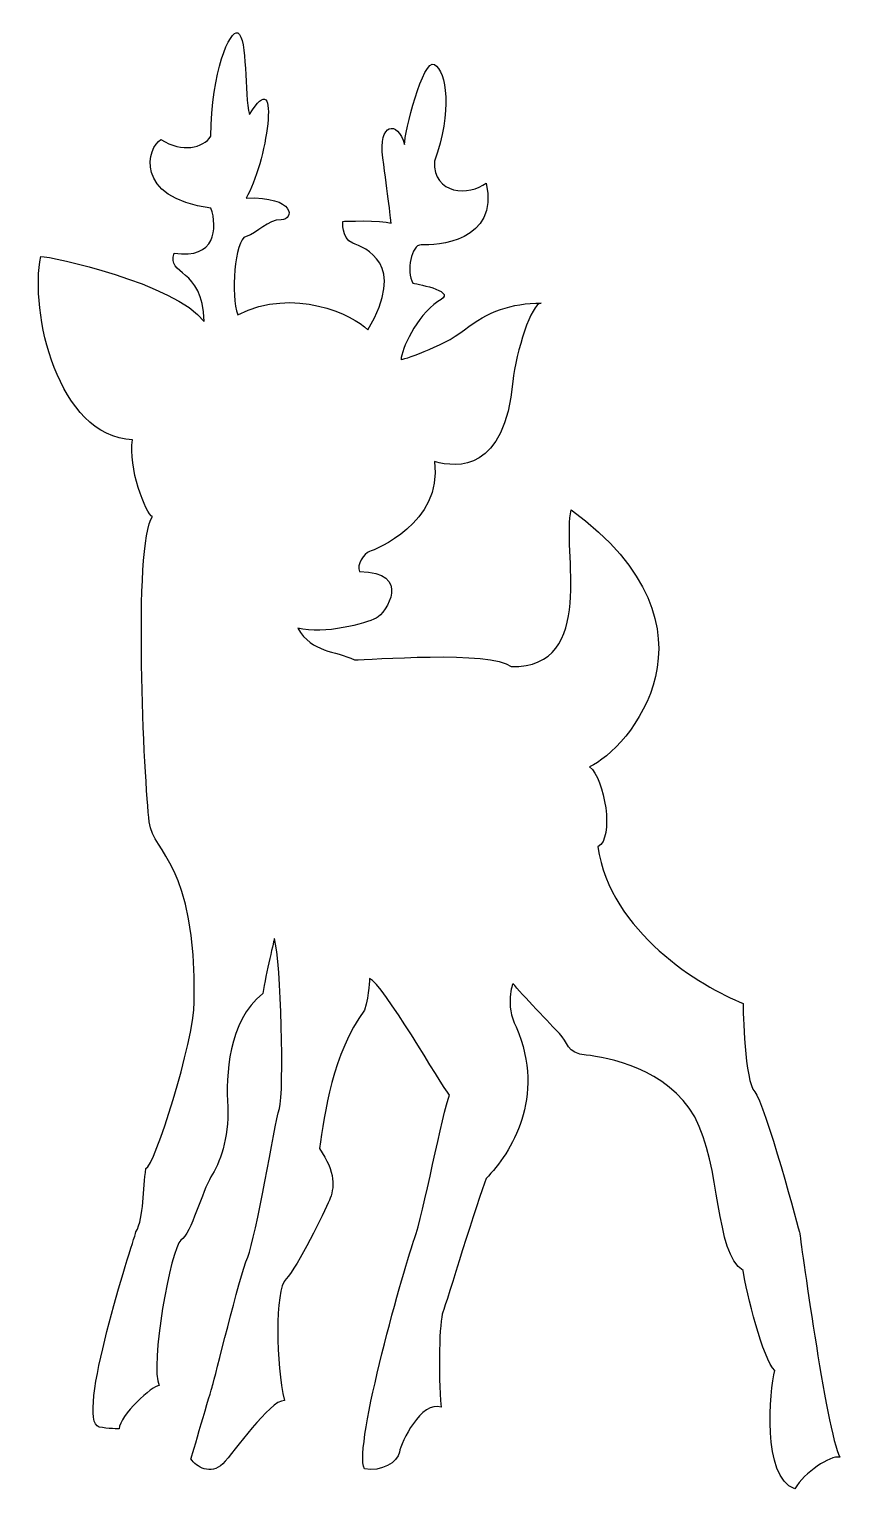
# Model space of a CAD drawing. Header units: centimetres. Extents: x -5.6 to 5.5, y -10 to 10.1.
import ezdxf

# ---------------------------------------------------------------- set-up
doc = ezdxf.new("R2010")
doc.units = ezdxf.units.CM
doc.header["$MEASUREMENT"] = 0
doc.layers.add('Camada 1', color=7, linetype='Continuous')

msp = doc.modelspace()

# ---------------------------------------------------------------- linework, layer by layer
at = {"layer": 'Camada 1'}
msp.add_open_spline([(-2.77379, 10.02632), (-2.87653, 10.07768), (-3.1414, 9.49795), (-3.1414, 8.60199), (-3.1414, 8.60199), (-3.25623, 8.44115), (-3.53187, 8.37225), (-3.83056, 8.55603), (-3.83056, 8.55603), (-4.01437, 8.46414), (-4.22114, 7.75199), (-3.1414, 7.61414), (-3.1414, 7.61414), (-3.04948, 7.33847), (-3.0725, 6.90196), (-3.64681, 6.99385), (-3.64681, 6.99385), (-3.76164, 6.67222), (-3.25623, 6.81007), (-3.23327, 6.05196), (-3.23327, 6.05196), (-3.64681, 6.58036), (-5.34684, 6.94792), (-5.48466, 6.94792), (-5.48466, 6.94792), (-5.64547, 6.18978), (-5.2549, 4.46679), (-4.22112, 4.42083), (-4.22112, 4.42083), (-4.29004, 4.05327), (-4.03737, 3.38702), (-3.94548, 3.36406), (-3.94548, 3.36406), (-4.22112, 2.99647), (-4.06036, -0.31166), (-3.99144, -0.84012), (-3.99144, -0.84012), (-3.93048, -1.30751), (-3.34816, -1.36847), (-3.37115, -3.32122), (-3.37115, -3.32122), (-3.37766, -3.87444), (-3.92252, -5.5956), (-4.0374, -5.61857), (-4.0374, -5.61857), (-4.08333, -5.89424), (-4.06031, -6.28476), (-4.1752, -6.49154), (-4.1752, -6.49154), (-4.22116, -6.65238), (-5.02525, -9.08758), (-4.68066, -9.17944), (-4.68066, -9.17944), (-4.5658, -9.20241), (-4.40496, -9.20241), (-4.40496, -9.20241), (-4.40496, -9.20241), (-4.40496, -9.01863), (-3.94551, -8.60511), (-3.85359, -8.60511), (-3.85359, -8.60511), (-3.99144, -8.35235), (-3.6928, -6.69834), (-3.55495, -6.60642), (-3.55495, -6.60642), (-3.4171, -6.5145), (-3.25631, -5.91715), (-3.14146, -5.7334), (-3.14146, -5.7334), (-3.02661, -5.54965), (-2.88873, -5.205), (-2.9117, -4.76852), (-2.9117, -4.76852), (-2.93467, -4.33204), (-2.9117, -3.59687), (-2.42926, -3.20634), (-2.42926, -3.20634), (-2.3833, -2.93067), (-2.26842, -2.44823), (-2.26842, -2.44823), (-2.26842, -2.44823), (-2.1765, -2.76986), (-2.13057, -4.56175), (-2.1995, -4.79149), (-2.1995, -4.79149), (-2.26842, -5.02125), (-2.52121, -6.56041), (-2.63604, -6.83611), (-2.63604, -6.83611), (-2.75087, -7.11183), (-3.09552, -8.53616), (-3.11848, -8.60509), (-3.11848, -8.60509), (-3.14147, -8.67399), (-3.41712, -9.6159), (-3.41712, -9.6159), (-3.41712, -9.6159), (-3.3482, -9.73078), (-3.14148, -9.84566), (-2.98064, -9.68482), (-2.98064, -9.68482), (-2.8198, -9.52398), (-2.33741, -8.8118), (-2.13064, -8.8118), (-2.13064, -8.8118), (-2.24547, -8.32936), (-2.26849, -7.29558), (-2.10767, -7.13477), (-2.10767, -7.13477), (-1.94683, -6.97396), (-1.57927, -6.21585), (-1.51035, -6.05501), (-1.51035, -6.05501), (-1.44143, -5.8942), (-1.41841, -5.66443), (-1.64815, -5.3428), (-1.64815, -5.3428), (-1.57928, -4.86039), (-1.4644, -4.03335), (-1.02791, -3.43605), (-1.02791, -3.43605), (-0.95899, -3.20629), (-0.95899, -2.99957), (-0.95899, -2.99957), (-0.95899, -2.99957), (-0.77518, -3.06847), (0.02886, -4.46989), (0.14374, -4.60771), (0.14374, -4.60771), (0.05182, -4.81443), (-0.22382, -6.28477), (-0.33867, -6.58341), (-0.33867, -6.58341), (-0.45352, -6.88205), (-1.18872, -9.45501), (-1.02791, -9.7537), (-1.02791, -9.7537), (-0.79815, -9.79963), (-0.56843, -9.66184), (-0.54547, -9.52396), (-0.54547, -9.52396), (-0.5225, -9.38611), (-0.24683, -8.81178), (0.02886, -8.9037), (0.02886, -8.9037), (-0.01707, -8.44422), (0.00589, -7.70911), (0.05183, -7.59422), (0.05183, -7.59422), (0.09779, -7.47934), (0.53427, -6.03199), (0.64915, -5.75632), (0.64915, -5.75632), (0.99372, -5.38876), (1.47618, -4.65364), (1.06267, -3.66579), (1.06267, -3.66579), (0.90183, -3.3671), (1.01671, -3.06847), (1.01671, -3.06847), (1.01671, -3.06847), (1.13159, -3.20629), (1.54511, -3.64277), (1.65999, -3.75766), (1.65999, -3.75766), (1.77487, -3.87255), (1.75185, -4.03336), (2.02758, -4.05632), (2.02758, -4.05632), (2.30328, -4.07931), (3.15322, -4.24007), (3.52084, -4.90632), (3.52084, -4.90632), (3.88845, -5.57259), (3.79654, -6.79018), (4.18709, -7.01989), (4.18709, -7.01989), (4.23302, -7.31853), (4.46273, -8.26044), (4.62357, -8.39829), (4.62357, -8.39829), (4.55465, -8.67399), (4.43982, -9.86858), (4.89927, -10.02939), (4.89927, -10.02939), (5.03709, -9.79963), (5.38166, -9.56994), (5.51951, -9.59291), (5.51951, -9.59291), (5.33576, -9.24829), (4.96814, -6.51446), (4.96814, -6.51446), (4.96814, -6.51446), (4.96814, -6.51446), (4.48575, -4.69958), (4.3479, -4.56173), (4.3479, -4.56173), (4.21005, -4.42388), (4.18709, -3.43603), (4.18709, -3.34412), (4.18709, -3.34412), (3.61273, -3.11441), (2.34924, -2.35632), (2.1884, -1.18467), (2.1884, -1.18467), (2.41811, -1.06979), (2.28026, -0.24265), (2.07352, -0.08189), (2.07352, -0.08189), (2.60192, 0.14785), (4.04927, 1.82491), (1.82084, 3.45601), (1.82084, 3.45601), (1.68297, 2.92761), (2.18835, 1.27351), (0.99375, 1.29651), (0.99375, 1.29651), (0.71808, 1.52625), (-0.98189, 1.3884), (-1.1657, 1.3884), (-1.1657, 1.3884), (-1.4414, 1.52622), (-1.74008, 1.48029), (-1.94683, 1.82488), (-1.94683, 1.82488), (-1.57927, 1.73299), (-1.00491, 1.89378), (-0.86707, 1.9627), (-0.86707, 1.9627), (-0.72922, 2.03162), (-0.36169, 2.60598), (-1.09683, 2.60598), (-1.09683, 2.60598), (-1.14274, 2.69787), (-1.02791, 2.85868), (-0.95898, 2.88165), (-0.95898, 2.88165), (-0.89005, 2.90462), (0.05178, 3.2722), (-0.06305, 4.1222), (-0.06305, 4.1222), (0.2586, 4.03028), (0.90183, 3.98438), (1.01671, 5.22493), (1.01671, 5.22493), (1.06267, 5.63845), (1.26941, 6.30469), (1.40726, 6.30469), (1.40726, 6.30469), (0.99374, 6.30469), (0.67219, 6.18981), (0.35054, 5.9371), (0.35054, 5.9371), (0.02889, 5.68439), (-0.52248, 5.52358), (-0.52248, 5.52358), (-0.52248, 5.52358), (-0.52248, 5.66143), (-0.31576, 6.1209), (-0.01705, 6.32765), (-0.01705, 6.32765), (0.28161, 6.46547), (-0.26975, 6.55739), (-0.36164, 6.58035), (-0.36164, 6.58035), (-0.45353, 6.74116), (-0.38455, 7.10872), (-0.24676, 7.10872), (-0.24676, 7.10872), (-0.04004, 7.08575), (0.833, 7.15468), (0.6492, 7.95875), (0.6492, 7.95875), (0.41944, 7.77497), (-0.08597, 7.79794), (-0.06301, 8.25741), (-0.06301, 8.25741), (0.18975, 8.9466), (0.09778, 9.49799), (-0.06301, 9.58988), (-0.06301, 9.58988), (-0.22377, 9.68174), (-0.47653, 8.64794), (-0.47653, 8.48715), (-0.47653, 8.48715), (-0.56842, 8.83174), (-0.84409, 8.78581), (-0.77514, 8.30337), (-0.77514, 8.30337), (-0.70624, 7.82093), (-0.66026, 7.40738), (-0.66026, 7.40738), (-0.66026, 7.40738), (-0.79813, 7.45334), (-1.32651, 7.43035), (-1.32651, 7.43035), (-1.32651, 7.43035), (-1.32651, 7.43035), (-1.34945, 7.20059), (-1.18866, 7.13169), (-1.18866, 7.13169), (-1.02787, 7.06279), (-0.43055, 6.85602), (-0.98194, 5.9371), (-0.98194, 5.9371), (-1.18866, 6.14385), (-1.99273, 6.5344), (-2.77383, 6.14385), (-2.77383, 6.14385), (-2.86575, 6.39655), (-2.81974, 7.17766), (-2.65895, 7.22361), (-2.65895, 7.22361), (-2.49816, 7.26954), (-2.36026, 7.45335), (-2.17651, 7.45335), (-2.17651, 7.45335), (-1.99276, 7.45335), (-1.96974, 7.77498), (-2.65895, 7.75201), (-2.65895, 7.75201), (-2.38331, 8.18852), (-2.15357, 9.65878), (-2.61304, 8.90067), (-2.61304, 8.90067), (-2.6819, 9.17629), (-2.63594, 9.9574), (-2.77379, 10.02632)], degree=3, knots=[0, 0, 0, 0, 0.01204819, 0.01204819, 0.01204819, 0.01204819, 0.02409639, 0.02409639, 0.02409639, 0.02409639, 0.03614458, 0.03614458, 0.03614458, 0.03614458, 0.04819277, 0.04819277, 0.04819277, 0.04819277, 0.06024096, 0.06024096, 0.06024096, 0.06024096, 0.07228916, 0.07228916, 0.07228916, 0.07228916, 0.08433735, 0.08433735, 0.08433735, 0.08433735, 0.09638554, 0.09638554, 0.09638554, 0.09638554, 0.10843373, 0.10843373, 0.10843373, 0.10843373, 0.12048193, 0.12048193, 0.12048193, 0.12048193, 0.13253012, 0.13253012, 0.13253012, 0.13253012, 0.14457831, 0.14457831, 0.14457831, 0.14457831, 0.15662651, 0.15662651, 0.15662651, 0.15662651, 0.1686747, 0.1686747, 0.1686747, 0.1686747, 0.18072289, 0.18072289, 0.18072289, 0.18072289, 0.19277108, 0.19277108, 0.19277108, 0.19277108, 0.20481928, 0.20481928, 0.20481928, 0.20481928, 0.21686747, 0.21686747, 0.21686747, 0.21686747, 0.22891566, 0.22891566, 0.22891566, 0.22891566, 0.24096386, 0.24096386, 0.24096386, 0.24096386, 0.25301205, 0.25301205, 0.25301205, 0.25301205, 0.26506024, 0.26506024, 0.26506024, 0.26506024, 0.27710843, 0.27710843, 0.27710843, 0.27710843, 0.28915663, 0.28915663, 0.28915663, 0.28915663, 0.30120482, 0.30120482, 0.30120482, 0.30120482, 0.31325301, 0.31325301, 0.31325301, 0.31325301, 0.3253012, 0.3253012, 0.3253012, 0.3253012, 0.3373494, 0.3373494, 0.3373494, 0.3373494, 0.34939759, 0.34939759, 0.34939759, 0.34939759, 0.36144578, 0.36144578, 0.36144578, 0.36144578, 0.37349398, 0.37349398, 0.37349398, 0.37349398, 0.38554217, 0.38554217, 0.38554217, 0.38554217, 0.39759036, 0.39759036, 0.39759036, 0.39759036, 0.40963855, 0.40963855, 0.40963855, 0.40963855, 0.42168675, 0.42168675, 0.42168675, 0.42168675, 0.43373494, 0.43373494, 0.43373494, 0.43373494, 0.44578313, 0.44578313, 0.44578313, 0.44578313, 0.45783133, 0.45783133, 0.45783133, 0.45783133, 0.46987952, 0.46987952, 0.46987952, 0.46987952, 0.48192771, 0.48192771, 0.48192771, 0.48192771, 0.4939759, 0.4939759, 0.4939759, 0.4939759, 0.5060241, 0.5060241, 0.5060241, 0.5060241, 0.51807229, 0.51807229, 0.51807229, 0.51807229, 0.53012048, 0.53012048, 0.53012048, 0.53012048, 0.54216867, 0.54216867, 0.54216867, 0.54216867, 0.55421687, 0.55421687, 0.55421687, 0.55421687, 0.56626506, 0.56626506, 0.56626506, 0.56626506, 0.57831325, 0.57831325, 0.57831325, 0.57831325, 0.59036145, 0.59036145, 0.59036145, 0.59036145, 0.60240964, 0.60240964, 0.60240964, 0.60240964, 0.61445783, 0.61445783, 0.61445783, 0.61445783, 0.62650602, 0.62650602, 0.62650602, 0.62650602, 0.63855422, 0.63855422, 0.63855422, 0.63855422, 0.65060241, 0.65060241, 0.65060241, 0.65060241, 0.6626506, 0.6626506, 0.6626506, 0.6626506, 0.6746988, 0.6746988, 0.6746988, 0.6746988, 0.68674699, 0.68674699, 0.68674699, 0.68674699, 0.69879518, 0.69879518, 0.69879518, 0.69879518, 0.71084337, 0.71084337, 0.71084337, 0.71084337, 0.72289157, 0.72289157, 0.72289157, 0.72289157, 0.73493976, 0.73493976, 0.73493976, 0.73493976, 0.74698795, 0.74698795, 0.74698795, 0.74698795, 0.75903614, 0.75903614, 0.75903614, 0.75903614, 0.77108434, 0.77108434, 0.77108434, 0.77108434, 0.78313253, 0.78313253, 0.78313253, 0.78313253, 0.79518072, 0.79518072, 0.79518072, 0.79518072, 0.80722892, 0.80722892, 0.80722892, 0.80722892, 0.81927711, 0.81927711, 0.81927711, 0.81927711, 0.8313253, 0.8313253, 0.8313253, 0.8313253, 0.84337349, 0.84337349, 0.84337349, 0.84337349, 0.85542169, 0.85542169, 0.85542169, 0.85542169, 0.86746988, 0.86746988, 0.86746988, 0.86746988, 0.87951807, 0.87951807, 0.87951807, 0.87951807, 0.89156627, 0.89156627, 0.89156627, 0.89156627, 0.90361446, 0.90361446, 0.90361446, 0.90361446, 0.91566265, 0.91566265, 0.91566265, 0.91566265, 0.92771084, 0.92771084, 0.92771084, 0.92771084, 0.93975904, 0.93975904, 0.93975904, 0.93975904, 0.95180723, 0.95180723, 0.95180723, 0.95180723, 0.96385542, 0.96385542, 0.96385542, 0.96385542, 0.97590361, 0.97590361, 0.97590361, 0.97590361, 1, 1, 1, 1], dxfattribs=at)

doc.saveas('drawing.dxf')
